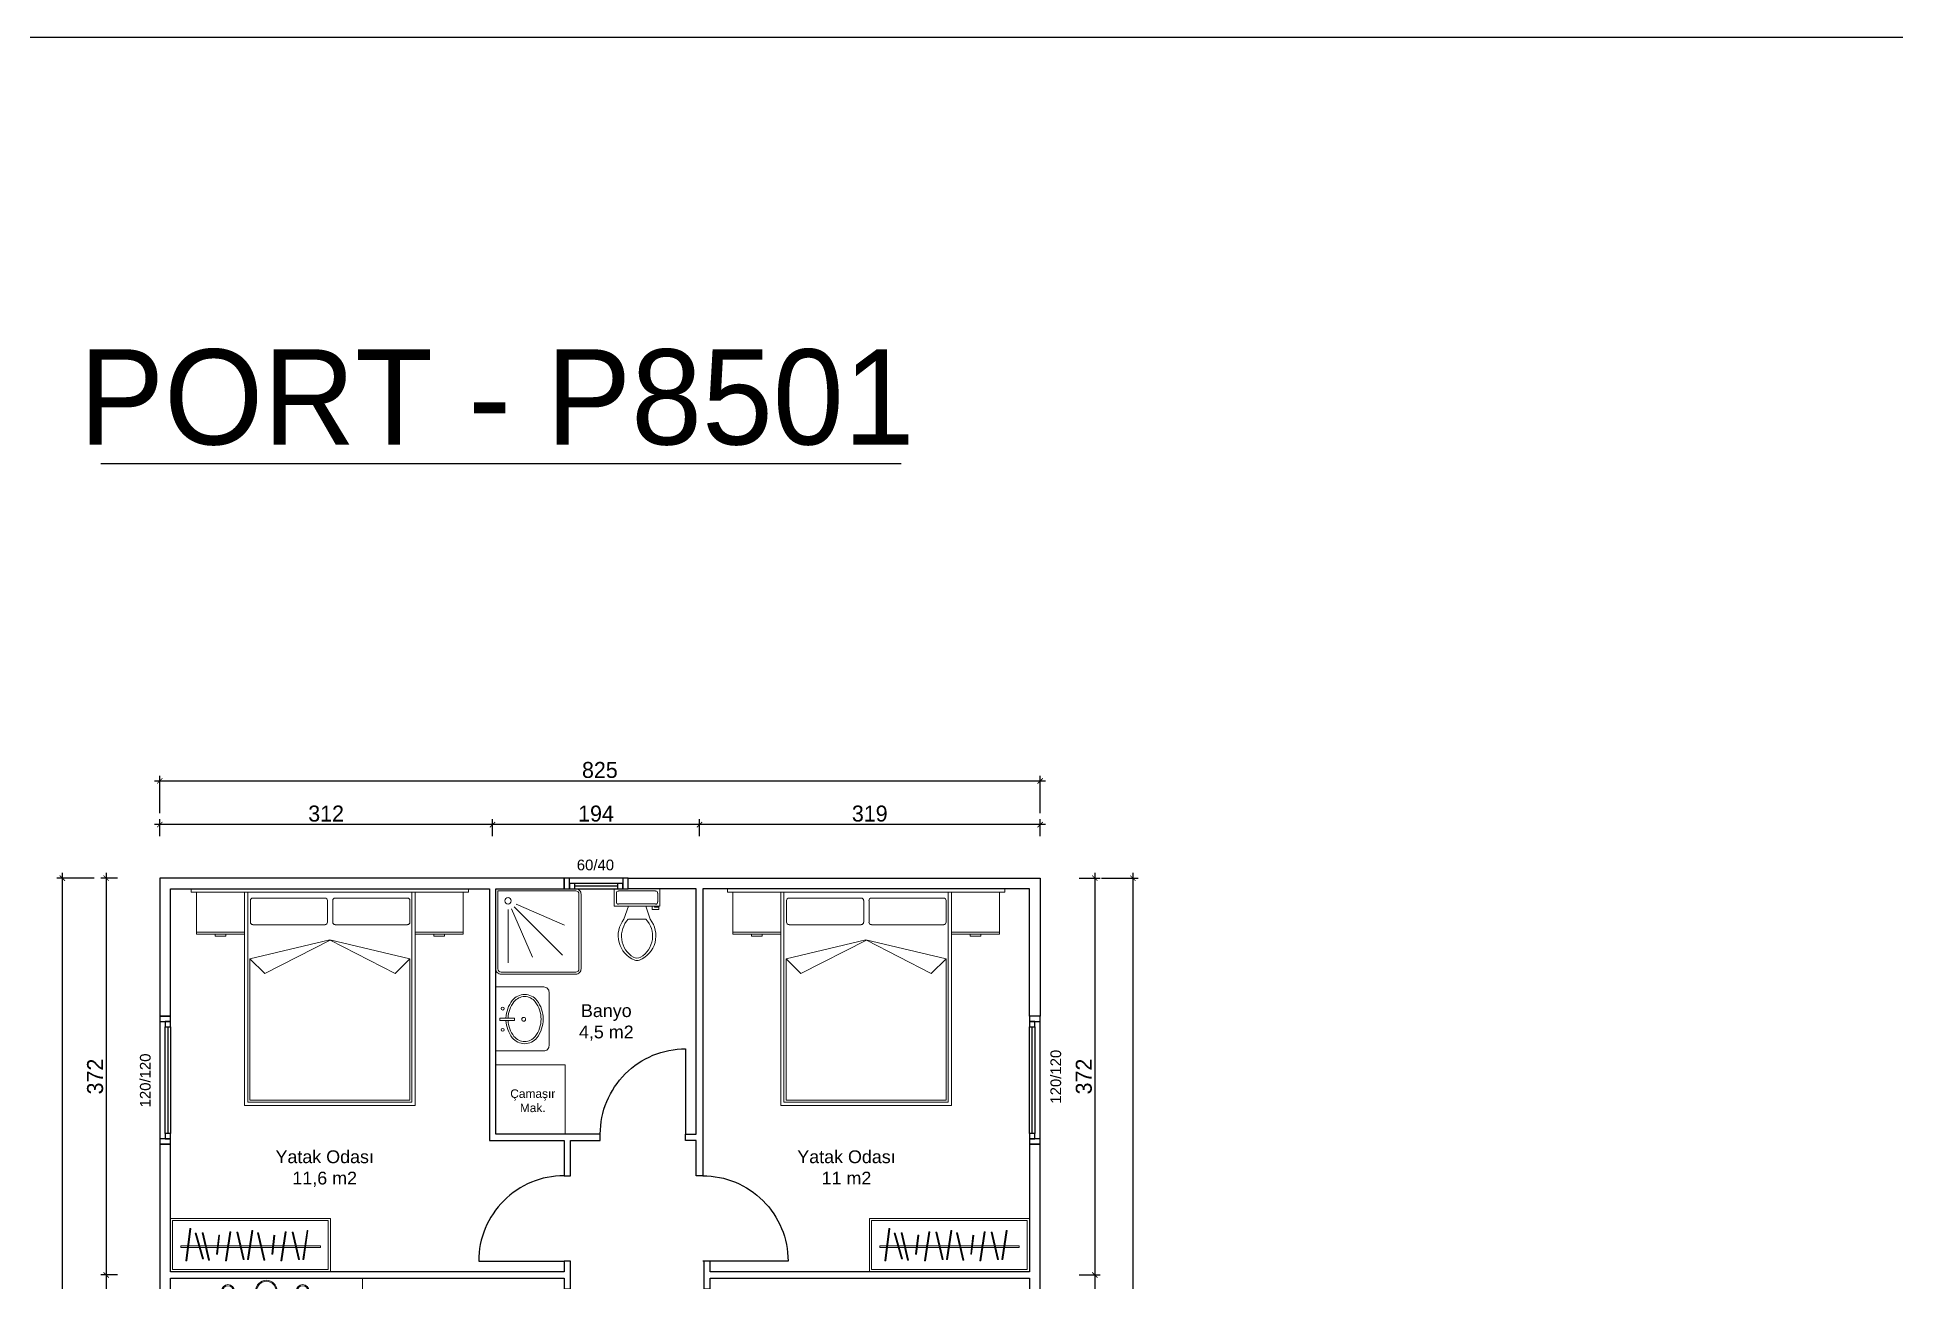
# Model space of a CAD drawing. Header units: inches. Extents: x 321 to 21697, y 7 to 6462.
# Drawn here: x 1197 to 2940, y 1362 to 2529 of the extents above; entities that cross this region are included whole.
import ezdxf

# ---------------------------------------------------------------- set-up
doc = ezdxf.new("R2010")
doc.units = ezdxf.units.IN
doc.header["$MEASUREMENT"] = 0
doc.layers.add('Kapı', color=154, linetype='Continuous', true_color=0x0c4697)
doc.layers.add('Pencere', color=141, linetype='Continuous')
doc.layers.add('tefris', color=8, linetype='Continuous', lineweight=5)
doc.styles.add('DIŞ ÖLÇÜ', font='FRAMDCN.TTF', dxfattribs={"height": 15})
doc.styles.get("Standard").update_dxf_attribs({"font": 'arial.ttf'})
doc.dimstyles.new('YAZI STİLİ', dxfattribs={"dimscale": 0.5, "dimtxt": 15, "dimasz": 10, "dimexe": 10, "dimexo": 10, "dimgap": 5, "dimtad": 1, "dimdec": 0, "dimtxsty": 'DIŞ ÖLÇÜ', "dimblk": 'ARCHTICK', "dimcen": 2.5, "dimdle": 10, "dimadec": 0, "dimazin": 0, "dimtfac": 1, "dimtdec": 0, "dimtix": 1, "dimtmove": 0, "dimatfit": 3, "dimldrblk": 'ARCHTICK', "dimfxl": 60, "dimfxlon": 1, "dimlwd": -1, "dimlwe": -1, "dimarcsym": 0})

# ---------------------------------------------------------------- blocks, each defined once
blk = doc.blocks.new('_ArchTick')
at = {"color": 0, "linetype": 'ByBlock', "const_width": 0.15}
blk.add_lwpolyline([(-0.5, -0.5), (0.5, 0.5)], dxfattribs=at)
blk = doc.blocks.new('*D433')
at = {"color": 0, "transparency": 16777216}
for p, q in [((1818.3, 1780.4), (1818.3, 1796.1)), ((2137.6, 1780.4), (2137.6, 1796.1)), ((2142.6, 1791.1), (1813.3, 1791.1))]:
    blk.add_line(p, q, dxfattribs=at)
at = {"layer": 'Defpoints', "color": 0, "transparency": 16777216}
for p in [(1818.3, 1791.1), (1818.3, 1775.4), (2137.6, 1775.4)]:
    blk.add_point(p, dxfattribs=at)
at = {"color": 0, "transparency": 16777216, "xscale": 5, "yscale": 5, "zscale": 5, "rotation": 180}
blk.add_blockref('_ArchTick', (1818.3, 1791.1), dxfattribs=at)
at = {"color": 0, "transparency": 16777216, "xscale": 5, "yscale": 5, "zscale": 5}
blk.add_blockref('_ArchTick', (2137.6, 1791.1), dxfattribs=at)
at = {"color": 0, "transparency": 16777216, "insert": (1977.9, 1801.4), "char_height": 15, "attachment_point": 5, "style": 'DIŞ ÖLÇÜ'}
blk.add_mtext('319', dxfattribs=at)
blk = doc.blocks.new('*D434')
at = {"color": 0, "transparency": 16777216}
for p, q in [((1624.3, 1780.4), (1624.3, 1796.1)), ((1818.3, 1780.4), (1818.3, 1796.1)), ((1823.3, 1791.1), (1619.3, 1791.1))]:
    blk.add_line(p, q, dxfattribs=at)
at = {"layer": 'Defpoints', "color": 0, "transparency": 16777216}
for p in [(1624.3, 1791.1), (1624.3, 1775.4), (1818.3, 1775.4)]:
    blk.add_point(p, dxfattribs=at)
at = {"color": 0, "transparency": 16777216, "xscale": 5, "yscale": 5, "zscale": 5, "rotation": 180}
blk.add_blockref('_ArchTick', (1624.3, 1791.1), dxfattribs=at)
at = {"color": 0, "transparency": 16777216, "xscale": 5, "yscale": 5, "zscale": 5}
blk.add_blockref('_ArchTick', (1818.3, 1791.1), dxfattribs=at)
at = {"color": 0, "transparency": 16777216, "insert": (1721.3, 1801.4), "char_height": 15, "attachment_point": 5, "style": 'DIŞ ÖLÇÜ'}
blk.add_mtext('194', dxfattribs=at)
blk = doc.blocks.new('*D435')
at = {"color": 0, "transparency": 16777216}
for p, q in [((1312.3, 1780.4), (1312.3, 1796.1)), ((1624.3, 1780.4), (1624.3, 1796.1)), ((1629.3, 1791.1), (1307.3, 1791.1))]:
    blk.add_line(p, q, dxfattribs=at)
at = {"layer": 'Defpoints', "color": 0, "transparency": 16777216}
for p in [(1312.3, 1791.1), (1312.3, 1775.4), (1624.3, 1775.4)]:
    blk.add_point(p, dxfattribs=at)
at = {"color": 0, "transparency": 16777216, "xscale": 5, "yscale": 5, "zscale": 5, "rotation": 180}
blk.add_blockref('_ArchTick', (1312.3, 1791.1), dxfattribs=at)
at = {"color": 0, "transparency": 16777216, "xscale": 5, "yscale": 5, "zscale": 5}
blk.add_blockref('_ArchTick', (1624.3, 1791.1), dxfattribs=at)
at = {"color": 0, "transparency": 16777216, "insert": (1468.3, 1801.4), "char_height": 15, "attachment_point": 5, "style": 'DIŞ ÖLÇÜ'}
blk.add_mtext('312', dxfattribs=at)
blk = doc.blocks.new('*D436')
at = {"color": 0, "transparency": 16777216}
for p, q in [((2142.6, 1832), (1307.3, 1832)), ((1312.3, 1802), (1312.3, 1837)), ((2137.6, 1802), (2137.6, 1837))]:
    blk.add_line(p, q, dxfattribs=at)
at = {"layer": 'Defpoints', "color": 0, "transparency": 16777216}
for p in [(1312.3, 1832), (1312.3, 1785.4), (2137.6, 1785.4)]:
    blk.add_point(p, dxfattribs=at)
at = {"color": 0, "transparency": 16777216, "xscale": 5, "yscale": 5, "zscale": 5, "rotation": 180}
blk.add_blockref('_ArchTick', (1312.3, 1832), dxfattribs=at)
at = {"color": 0, "transparency": 16777216, "xscale": 5, "yscale": 5, "zscale": 5}
blk.add_blockref('_ArchTick', (2137.6, 1832), dxfattribs=at)
at = {"color": 0, "transparency": 16777216, "insert": (1724.9, 1842.3), "char_height": 15, "attachment_point": 5, "style": 'DIŞ ÖLÇÜ'}
blk.add_mtext('825', dxfattribs=at)
blk = doc.blocks.new('*D437')
at = {"color": 0, "transparency": 16777216}
for p, q in [((2188.8, 1745.9), (2188.8, 1363.9)), ((2174.1, 1740.9), (2193.8, 1740.9)), ((2174.1, 1368.9), (2193.8, 1368.9))]:
    blk.add_line(p, q, dxfattribs=at)
at = {"layer": 'Defpoints', "color": 0, "transparency": 16777216}
for p in [(2169.1, 1740.9), (2169.1, 1368.9), (2188.8, 1368.9)]:
    blk.add_point(p, dxfattribs=at)
at = {"color": 0, "transparency": 16777216, "xscale": 5, "yscale": 5, "zscale": 5}
for p, rotation in [((2188.8, 1740.9), 90), ((2188.8, 1368.9), 270)]:
    blk.add_blockref('_ArchTick', p, dxfattribs=dict(at, rotation=rotation))
at = {"color": 0, "transparency": 16777216, "insert": (2178.6, 1554.9), "char_height": 15, "attachment_point": 5, "rotation": 90, "style": 'DIŞ ÖLÇÜ'}
blk.add_mtext('372', dxfattribs=at)
blk = doc.blocks.new('*D438')
at = {"color": 0, "transparency": 16777216}
for p, q in [((2174.1, 1368.9), (2193.8, 1368.9)), ((2188.8, 1373.9), (2188.8, 975.9)), ((2174.1, 980.9), (2193.8, 980.9))]:
    blk.add_line(p, q, dxfattribs=at)
at = {"layer": 'Defpoints', "color": 0, "transparency": 16777216}
for p in [(2169.1, 1368.9), (2169.1, 980.9), (2188.8, 980.9)]:
    blk.add_point(p, dxfattribs=at)
at = {"color": 0, "transparency": 16777216, "xscale": 5, "yscale": 5, "zscale": 5}
for p, rotation in [((2188.8, 1368.9), 90), ((2188.8, 980.9), 270)]:
    blk.add_blockref('_ArchTick', p, dxfattribs=dict(at, rotation=rotation))
at = {"color": 0, "transparency": 16777216, "insert": (2178.6, 1174.9), "char_height": 15, "attachment_point": 5, "rotation": 90, "style": 'DIŞ ÖLÇÜ'}
blk.add_mtext('388', dxfattribs=at)
blk = doc.blocks.new('*D439')
at = {"color": 0, "transparency": 16777216}
for p, q in [((2224.5, 1745.9), (2224.5, 725.9)), ((2195.1, 1740.9), (2229.5, 1740.9)), ((2194.5, 730.9), (2229.5, 730.9))]:
    blk.add_line(p, q, dxfattribs=at)
at = {"layer": 'Defpoints', "color": 0, "transparency": 16777216}
for p in [(2190.1, 1740.9), (2188.8, 730.9), (2224.5, 730.9)]:
    blk.add_point(p, dxfattribs=at)
at = {"color": 0, "transparency": 16777216, "xscale": 5, "yscale": 5, "zscale": 5}
for p, rotation in [((2224.5, 1740.9), 90), ((2224.5, 730.9), 270)]:
    blk.add_blockref('_ArchTick', p, dxfattribs=dict(at, rotation=rotation))
at = {"color": 0, "transparency": 16777216, "insert": (2214.2, 1235.9), "char_height": 15, "attachment_point": 5, "rotation": 90, "style": 'DIŞ ÖLÇÜ'}
blk.add_mtext('1010', dxfattribs=at)
blk = doc.blocks.new('*D440')
at = {"color": 0, "transparency": 16777216}
for p, q in [((1262.1, 1745.9), (1262.1, 1363.9)), ((1272.8, 1740.9), (1257.1, 1740.9)), ((1272.8, 1368.9), (1257.1, 1368.9))]:
    blk.add_line(p, q, dxfattribs=at)
at = {"layer": 'Defpoints', "color": 0, "transparency": 16777216}
for p in [(1277.8, 1740.9), (1262.1, 1368.9), (1277.8, 1368.9)]:
    blk.add_point(p, dxfattribs=at)
at = {"color": 0, "transparency": 16777216, "xscale": 5, "yscale": 5, "zscale": 5}
for p, rotation in [((1262.1, 1740.9), 90), ((1262.1, 1368.9), 270)]:
    blk.add_blockref('_ArchTick', p, dxfattribs=dict(at, rotation=rotation))
at = {"color": 0, "transparency": 16777216, "insert": (1251.8, 1554.9), "char_height": 15, "attachment_point": 5, "rotation": 90, "style": 'DIŞ ÖLÇÜ'}
blk.add_mtext('372', dxfattribs=at)
blk = doc.blocks.new('*D441')
at = {"color": 0, "transparency": 16777216}
for p, q in [((1272.8, 1368.9), (1257.1, 1368.9)), ((1262.1, 1373.9), (1262.1, 725.9)), ((1272.8, 730.9), (1257.1, 730.9))]:
    blk.add_line(p, q, dxfattribs=at)
at = {"layer": 'Defpoints', "color": 0, "transparency": 16777216}
for p in [(1277.8, 1368.9), (1262.1, 730.9), (1277.8, 730.9)]:
    blk.add_point(p, dxfattribs=at)
at = {"color": 0, "transparency": 16777216, "xscale": 5, "yscale": 5, "zscale": 5}
for p, rotation in [((1262.1, 1368.9), 90), ((1262.1, 730.9), 270)]:
    blk.add_blockref('_ArchTick', p, dxfattribs=dict(at, rotation=rotation))
at = {"color": 0, "transparency": 16777216, "insert": (1251.8, 1049.9), "char_height": 15, "attachment_point": 5, "rotation": 90, "style": 'DIŞ ÖLÇÜ'}
blk.add_mtext('638', dxfattribs=at)
blk = doc.blocks.new('*D442')
at = {"color": 0, "transparency": 16777216}
for p, q in [((1221, 1745.9), (1221, 725.9)), ((1251, 1740.9), (1216, 1740.9)), ((1251, 730.9), (1216, 730.9))]:
    blk.add_line(p, q, dxfattribs=at)
at = {"layer": 'Defpoints', "color": 0, "transparency": 16777216}
for p in [(1260.8, 1740.9), (1221, 730.9), (1262.1, 730.9)]:
    blk.add_point(p, dxfattribs=at)
at = {"color": 0, "transparency": 16777216, "xscale": 5, "yscale": 5, "zscale": 5}
for p, rotation in [((1221, 1740.9), 90), ((1221, 730.9), 270)]:
    blk.add_blockref('_ArchTick', p, dxfattribs=dict(at, rotation=rotation))
at = {"color": 0, "transparency": 16777216, "insert": (1210.7, 1235.9), "char_height": 15, "attachment_point": 5, "rotation": 90, "style": 'DIŞ ÖLÇÜ'}
blk.add_mtext('1010', dxfattribs=at)
blk = doc.blocks.new('YJJ')
at = {"layer": 'tefris'}
blk.add_lwpolyline([(47514.5, 12709), (47539.5, 12709), (47539.5, 12889), (47514.5, 12889)], close=True, dxfattribs=at)
for centre, radius in [((47526.6, 12833), 6), ((47526.6, 12833), 5), ((47526.5, 12799), 10), ((47526.5, 12799), 9), ((47526.6, 12763), 6), ((47526.6, 12763), 5)]:
    blk.add_circle(centre, radius, dxfattribs=at)
blk = doc.blocks.new('YJUJ')
at = {"layer": 'tefris'}
for points in [[(47631.5, 13187.6), (47631.5, 13257.6, 0.414214), (47626.5, 13262.6), (47551.5, 13262.6), (47551.5, 13187.6, 0.414214), (47556.5, 13182.6), (47626.5, 13182.6, 0.414214)], [(47629.5, 13187.6), (47629.5, 13257.6, 0.414214), (47626.5, 13260.6), (47553.5, 13260.6), (47553.5, 13187.6, 0.414214), (47556.5, 13184.6), (47626.5, 13184.6, 0.414214)]]:
    blk.add_lwpolyline(points, format="xyb", close=True, dxfattribs=at)
for points in [[(47563, 13243.1), (47563, 13193.3)], [(47566.4, 13243.8), (47586, 13198.6)], [(47568.9, 13245.6), (47614.2, 13200.3)], [(47570.7, 13248.1), (47615.9, 13228.5)]]:
    blk.add_lwpolyline(points, dxfattribs=at)
blk.add_circle((47563, 13251.4), 3.03, dxfattribs=at)

msp = doc.modelspace()

# ---------------------------------------------------------------- linework, layer by layer
msp.add_line((2007.4, 2129.5), (1257.2, 2129.5))
for points in [[(321.2, 2529.5), (2993.1, 2529.5), (2993.1, 7), (321.2, 7)], [(1621.3, 1494.9), (1691.3, 1494.9), (1691.3, 1461.9), (1697.3, 1461.9), (1697.3, 1494.9), (1725.3, 1494.9), (1725.3, 1500.9), (1627.3, 1500.9), (1627.3, 1730.9), (1691.3, 1730.9), (1691.3, 1740.9), (1312.3, 1740.9), (1312.3, 1611.4), (1322.3, 1611.4), (1322.3, 1730.9), (1621.3, 1730.9)], [(1751.3, 1740.9), (2137.6, 1740.9), (2137.6, 1611.4), (2127.6, 1611.4), (2127.6, 1730.9), (1821.3, 1730.9), (1821.3, 1461.9), (1815.3, 1461.9), (1815.3, 1494.9), (1805.3, 1494.9), (1805.3, 1500.9), (1815.3, 1500.9), (1815.3, 1730.9), (1751.3, 1730.9)], [(1322.3, 1365.9), (1691.3, 1365.9), (1691.3, 1355.9), (1697.3, 1355.9), (1697.3, 1381.9), (1691.3, 1381.9), (1691.3, 1371.9), (1322.3, 1371.9), (1322.3, 1491.4), (1312.3, 1491.4), (1312.3, 1210.9), (1322.3, 1210.9)], [(1822.3, 1381.9), (1822.3, 1355.9), (1828.3, 1355.9), (1828.3, 1365.9), (2127.6, 1365.9), (2127.6, 990.9), (2063.7, 990.9), (2063.7, 980.9), (2137.6, 980.9), (2137.6, 1491.4), (2127.6, 1491.4), (2127.6, 1371.9), (1828.3, 1371.9), (1828.3, 1381.9)]]:
    msp.add_lwpolyline(points, close=True)
at = {"layer": 'Kapı'}
for points in [[(1725.3, 1500.9, -0.414214), (1805.3, 1580.9), (1805.3, 1500.9)], [(1691.3, 1461.9, 0.414214), (1611.3, 1381.9), (1691.3, 1381.9)], [(1821.3, 1461.9, -0.414214), (1901.3, 1381.9), (1821.3, 1381.9)]]:
    msp.add_lwpolyline(points, format="xyb", dxfattribs=at)
at = {"layer": 'Pencere'}
for p, q in [((1746.3, 1740.9), (1696.3, 1740.9)), ((1741.3, 1735.9), (1701.3, 1735.9)), ((1741.3, 1733.4), (1701.3, 1733.4)), ((1701.3, 1730.9), (1741.3, 1730.9)), ((1312.3, 1606.4), (1312.3, 1496.4)), ((2137.6, 1496.4), (2137.6, 1606.4)), ((1317.3, 1501.4), (1317.3, 1601.4)), ((1319.8, 1601.4), (1319.8, 1501.4)), ((1322.3, 1601.4), (1322.3, 1501.4)), ((2127.6, 1501.4), (2127.6, 1601.4)), ((2130.1, 1501.4), (2130.1, 1601.4)), ((2132.6, 1601.4), (2132.6, 1501.4))]:
    msp.add_line(p, q, dxfattribs=at)
for points in [[(1696.3, 1740.9), (1691.3, 1740.9), (1691.3, 1730.9), (1696.3, 1730.9), (1696.3, 1740.9)], [(1701.3, 1730.9), (1701.3, 1735.9), (1696.3, 1735.9), (1696.3, 1730.9), (1701.3, 1730.9)], [(1746.3, 1730.9), (1746.3, 1735.9), (1741.3, 1735.9), (1741.3, 1730.9), (1746.3, 1730.9)], [(1751.3, 1740.9), (1746.3, 1740.9), (1746.3, 1730.9), (1751.3, 1730.9), (1751.3, 1740.9)], [(1312.3, 1611.4), (1312.3, 1606.4), (1322.3, 1606.4), (1322.3, 1611.4), (1312.3, 1611.4)], [(1322.3, 1606.4), (1317.3, 1606.4), (1317.3, 1601.4), (1322.3, 1601.4), (1322.3, 1606.4)], [(2137.6, 1606.4), (2137.6, 1611.4), (2127.6, 1611.4), (2127.6, 1606.4), (2137.6, 1606.4)], [(2127.6, 1601.4), (2132.6, 1601.4), (2132.6, 1606.4), (2127.6, 1606.4), (2127.6, 1601.4)], [(1322.3, 1501.4), (1317.3, 1501.4), (1317.3, 1496.4), (1322.3, 1496.4), (1322.3, 1501.4)], [(2127.6, 1496.4), (2132.6, 1496.4), (2132.6, 1501.4), (2127.6, 1501.4), (2127.6, 1496.4)], [(1312.3, 1496.4), (1312.3, 1491.4), (1322.3, 1491.4), (1322.3, 1496.4), (1312.3, 1496.4)], [(2137.6, 1491.4), (2137.6, 1496.4), (2127.6, 1496.4), (2127.6, 1491.4), (2137.6, 1491.4)]]:
    msp.add_lwpolyline(points, dxfattribs=at)
at = {"layer": 'tefris'}
for p, q in [((1740.4, 1718.7), (1740.4, 1726.8)), ((1397.3, 1699.6), (1397.3, 1720)), ((1399.6, 1722.3), (1467.3, 1722.3)), ((1469.6, 1720), (1469.6, 1699.6)), ((1474.6, 1699.6), (1474.6, 1720)), ((1476.8, 1722.3), (1544.6, 1722.3)), ((1546.8, 1720), (1546.8, 1699.6)), ((1751.6, 1714.6), (1747.5, 1702.4)), ((1767.9, 1714.6), (1771.9, 1702.4)), ((1774, 1714.6), (1774, 1711.6)), ((1774, 1711.6), (1780.1, 1711.6)), ((1776, 1713.6), (1776, 1714.6)), ((1780.1, 1713.6), (1776, 1713.6)), ((1780.1, 1711.6), (1780.1, 1713.6)), ((1899.9, 1699.6), (1899.9, 1720)), ((1902.2, 1722.3), (1969.9, 1722.3)), ((1972.2, 1720), (1972.2, 1699.6)), ((1977.2, 1699.6), (1977.2, 1720)), ((1979.4, 1722.3), (2047.2, 1722.3)), ((2049.4, 1720), (2049.4, 1699.6)), ((1467.3, 1697.3), (1399.6, 1697.3)), ((1544.6, 1697.3), (1476.8, 1697.3)), ((1751.6, 1702.4), (1767.9, 1702.4)), ((1969.9, 1697.3), (1902.2, 1697.3)), ((2047.2, 1697.3), (1979.4, 1697.3)), ((1369.3, 1686.4), (1364.3, 1686.4)), ((1396.8, 1665.4), (1471.7, 1683)), ((1410.7, 1651.5), (1472.1, 1682.9)), ((1471.7, 1683), (1546.8, 1665.4)), ((1472.1, 1682.9), (1532.9, 1651.5)), ((1574.3, 1686.4), (1569.3, 1686.4)), ((1871.9, 1686.4), (1866.9, 1686.4)), ((1899.4, 1665.4), (1974.3, 1683)), ((1913.4, 1651.5), (1974.8, 1682.9)), ((1974.3, 1683), (2049.5, 1665.4)), ((1974.8, 1682.9), (2035.6, 1651.5)), ((2076.9, 1686.4), (2071.9, 1686.4)), ((1396.8, 1665.4), (1410.7, 1651.5)), ((1396.8, 1532.9), (1396.8, 1665.4)), ((1532.9, 1651.5), (1546.8, 1665.4)), ((1546.8, 1665.4), (1546.8, 1532.9)), ((1899.4, 1665.4), (1913.4, 1651.5)), ((1899.4, 1532.9), (1899.4, 1665.4)), ((2035.6, 1651.5), (2049.4, 1665.4)), ((2049.4, 1665.4), (2049.4, 1532.9)), ((1546.8, 1532.9), (1396.8, 1532.9)), ((2049.4, 1532.9), (1899.4, 1532.9))]:
    msp.add_line(p, q, dxfattribs=at)
at = {"layer": 'tefris', "lineweight": 0}
for p, q in [((1336.8, 1382.2), (1340.5, 1412.4)), ((1337.7, 1382.2), (1341.4, 1412.4)), ((1992, 1382.2), (1995.7, 1412.4)), ((1992.9, 1382.2), (1996.6, 1412.4)), ((1352.4, 1384.1), (1345.5, 1408.1)), ((1353.3, 1384.1), (1346.4, 1408.1)), ((1358.1, 1382.7), (1352.1, 1408.3)), ((1359, 1382.7), (1353, 1408.3)), ((1365.5, 1388.3), (1367.6, 1406.1)), ((1366.4, 1388.3), (1368.5, 1406.1)), ((1374.1, 1382.1), (1378.1, 1409.4)), ((1375, 1382.1), (1379, 1409.4)), ((1390.6, 1383.4), (1384.7, 1409.1)), ((1391.6, 1383.4), (1385.6, 1409.1)), ((1394.6, 1383.4), (1398.6, 1410.7)), ((1395.6, 1383.4), (1399.5, 1410.7)), ((1409.9, 1382.7), (1403.9, 1408.3)), ((1410.8, 1382.7), (1404.8, 1408.3)), ((1417.3, 1388.3), (1419.4, 1406.1)), ((1418.2, 1388.3), (1420.3, 1406.1)), ((1425.8, 1382.1), (1429.8, 1409.4)), ((1426.8, 1382.1), (1430.8, 1409.4)), ((1442.4, 1383.4), (1436.4, 1409.1)), ((1443.3, 1383.4), (1437.4, 1409.1)), ((1446.4, 1383.4), (1450.4, 1410.7)), ((1447.3, 1383.4), (1451.3, 1410.6)), ((2007.7, 1384.1), (2000.8, 1408.1)), ((2008.6, 1384.1), (2001.7, 1408.1)), ((2013.4, 1382.7), (2007.4, 1408.3)), ((2014.3, 1382.7), (2008.3, 1408.3)), ((2020.7, 1388.3), (2022.9, 1406.1)), ((2021.6, 1388.3), (2023.8, 1406.1)), ((2029.3, 1382.1), (2033.3, 1409.4)), ((2030.2, 1382.1), (2034.2, 1409.4)), ((2045.9, 1383.4), (2039.9, 1409.1)), ((2046.8, 1383.4), (2040.8, 1409.1)), ((2049.9, 1383.4), (2053.9, 1410.7)), ((2050.8, 1383.4), (2054.8, 1410.7)), ((2065.1, 1382.7), (2059.1, 1408.3)), ((2066.1, 1382.7), (2060.1, 1408.3)), ((2072.5, 1388.3), (2074.6, 1406.1)), ((2073.4, 1388.3), (2075.6, 1406.1)), ((2081.1, 1382.1), (2085.1, 1409.4)), ((2082, 1382.1), (2086, 1409.4)), ((2097.7, 1383.4), (2091.7, 1409.1)), ((2098.6, 1383.4), (2092.6, 1409.1)), ((2101.7, 1383.4), (2105.7, 1410.7)), ((2102.6, 1383.4), (2106.6, 1410.6))]:
    msp.add_line(p, q, dxfattribs=at)
at = {"layer": 'tefris', "lineweight": 0, "ltscale": 50}
for p, q in [((1340.5, 1412.4), (1341.4, 1412.3)), ((1995.7, 1412.4), (1996.6, 1412.3)), ((1345.5, 1408.1), (1346.4, 1408.1)), ((1352.1, 1408.3), (1353, 1408.3)), ((1367.6, 1406.1), (1368.5, 1406.1)), ((1378.1, 1409.4), (1379, 1409.4)), ((1384.7, 1409.1), (1385.6, 1409.1)), ((1398.6, 1410.7), (1399.5, 1410.7)), ((1403.9, 1408.3), (1404.8, 1408.3)), ((1419.4, 1406.1), (1420.3, 1406)), ((1429.8, 1409.4), (1430.7, 1409.2)), ((1436.4, 1409.1), (1437.4, 1409.1)), ((1450.4, 1410.7), (1451.3, 1410.6)), ((2000.8, 1408.1), (2001.7, 1408.1)), ((2007.4, 1408.3), (2008.3, 1408.3)), ((2022.9, 1406.1), (2023.8, 1406.1)), ((2033.3, 1409.4), (2034.2, 1409.4)), ((2039.9, 1409.1), (2040.8, 1409.1)), ((2053.9, 1410.7), (2054.8, 1410.7)), ((2059.1, 1408.3), (2060.1, 1408.3)), ((2074.6, 1406.1), (2075.6, 1406)), ((2085.1, 1409.4), (2086, 1409.2)), ((2091.7, 1409.1), (2092.6, 1409.1)), ((2105.7, 1410.7), (2106.6, 1410.6)), ((1336.8, 1382.2), (1337.7, 1382.2)), ((1352.4, 1384.1), (1353.3, 1384.1)), ((1358.1, 1382.7), (1359, 1382.7)), ((1365.5, 1388.3), (1366.4, 1388.2)), ((1374.1, 1382.1), (1375, 1382.1)), ((1390.6, 1383.4), (1391.6, 1383.4)), ((1394.6, 1383.4), (1395.6, 1383.4)), ((1409.9, 1382.7), (1410.8, 1382.7)), ((1417.3, 1388.3), (1418.2, 1388.3)), ((1425.8, 1382.1), (1426.8, 1382.1)), ((1442.4, 1383.4), (1443.3, 1383.4)), ((1446.4, 1383.4), (1447.3, 1383.4)), ((1992, 1382.2), (1992.9, 1382.2)), ((2007.7, 1384.1), (2008.6, 1384.1)), ((2013.4, 1382.7), (2014.3, 1382.7)), ((2020.7, 1388.3), (2021.6, 1388.2)), ((2029.3, 1382.1), (2030.2, 1382.1)), ((2045.9, 1383.4), (2046.8, 1383.4)), ((2049.9, 1383.4), (2050.8, 1383.4)), ((2065.1, 1382.7), (2066.1, 1382.7)), ((2072.5, 1388.3), (2073.4, 1388.3)), ((2081.1, 1382.1), (2082, 1382.1)), ((2097.7, 1383.4), (2098.6, 1383.4)), ((2101.7, 1383.4), (2102.6, 1383.4))]:
    msp.add_line(p, q, dxfattribs=at)
at = {"layer": 'tefris'}
for points in [[(1601.8, 1727.9), (1341.8, 1727.9), (1341.8, 1730.9), (1601.8, 1730.9)], [(1551.8, 1527.9), (1391.8, 1527.9), (1391.8, 1727.9), (1551.8, 1727.9)], [(1738.3, 1714.6), (1738.3, 1730.9), (1781.1, 1730.9), (1781.1, 1714.6)], [(2104.4, 1727.9), (1844.4, 1727.9), (1844.4, 1730.9), (2104.4, 1730.9)], [(2054.4, 1527.9), (1894.4, 1527.9), (1894.4, 1727.9), (2054.4, 1727.9)], [(1631.2, 1609.8), (1645, 1609.8), (1645, 1607.6), (1631.2, 1607.6)], [(1692.3, 1500.9), (1627.3, 1500.9), (1627.3, 1565.9), (1692.3, 1565.9)], [(1472.3, 1371.9), (1322.3, 1371.9), (1322.3, 1421.9), (1472.3, 1421.9)], [(1470.3, 1373.9), (1324.3, 1373.9), (1324.3, 1419.9), (1470.3, 1419.9)], [(2127.6, 1371.9), (1977.6, 1371.9), (1977.6, 1421.9), (2127.6, 1421.9)], [(2125.6, 1373.9), (1979.6, 1373.9), (1979.6, 1419.9), (2125.6, 1419.9)]]:
    msp.add_lwpolyline(points, close=True, dxfattribs=at)
for points in [[(1391.8, 1727.9), (1346.8, 1727.9), (1346.8, 1690.4), (1391.8, 1690.4), (1391.8, 1727.9)], [(1551.8, 1727.9), (1551.8, 1527.9), (1391.8, 1527.9), (1391.8, 1727.9)], [(1548.8, 1727.9), (1548.8, 1530.9), (1394.8, 1530.9), (1394.8, 1727.9)], [(1596.8, 1727.9), (1551.8, 1727.9), (1551.8, 1690.4), (1596.8, 1690.4), (1596.8, 1727.9)], [(1742.4, 1728.9), (1777, 1728.9)], [(1779.1, 1726.8), (1779.1, 1718.7)], [(1894.4, 1727.9), (1849.4, 1727.9), (1849.4, 1690.4), (1894.4, 1690.4), (1894.4, 1727.9)], [(2054.4, 1727.9), (2054.4, 1527.9), (1894.4, 1527.9), (1894.4, 1727.9)], [(2051.4, 1727.9), (2051.4, 1530.9), (1897.4, 1530.9), (1897.4, 1727.9)], [(2099.4, 1727.9), (2054.4, 1727.9), (2054.4, 1690.4), (2099.4, 1690.4), (2099.4, 1727.9)], [(1777, 1716.7), (1742.4, 1716.7)], [(1346.8, 1690.4), (1346.8, 1688.4), (1391.8, 1688.4), (1391.8, 1690.4)], [(1551.8, 1690.4), (1551.8, 1688.4), (1596.8, 1688.4), (1596.8, 1690.4)], [(1849.4, 1690.4), (1849.4, 1688.4), (1894.4, 1688.4), (1894.4, 1690.4)], [(2054.4, 1690.4), (2054.4, 1688.4), (2099.4, 1688.4), (2099.4, 1690.4)], [(1364.3, 1686.4), (1364.3, 1688.4)], [(1369.3, 1686.4), (1374.3, 1686.4), (1374.3, 1688.4)], [(1569.3, 1686.4), (1569.3, 1688.4)], [(1574.3, 1686.4), (1579.3, 1686.4), (1579.3, 1688.4)], [(1866.9, 1686.4), (1866.9, 1688.4)], [(1871.9, 1686.4), (1876.9, 1686.4), (1876.9, 1688.4)], [(2071.9, 1686.4), (2071.9, 1688.4)], [(2076.9, 1686.4), (2081.9, 1686.4), (2081.9, 1688.4)]]:
    msp.add_lwpolyline(points, dxfattribs=at)
msp.add_lwpolyline([(1677.3, 1583.9), (1677.3, 1633.9, 0.414214), (1672.3, 1638.9), (1627.3, 1638.9), (1627.3, 1578.9), (1672.3, 1578.9, 0.414214)], format="xyb", close=True, dxfattribs=at)
for points in [[(1636.9, 1607.6, 0.154394), (1642.8, 1591.3, 0.232963), (1654.4, 1585.7, 0.232963), (1665.9, 1591.3, 0.165299), (1671.8, 1608.8, 0.165299), (1665.9, 1626.2, 0.232963), (1654.4, 1631.9, 0.232963), (1642.8, 1626.2, 0.155826), (1636.9, 1609.8)], [(1638.9, 1607.6, 0.154394), (1644.4, 1592.6, 0.232963), (1654.4, 1587.7, 0.232963), (1664.3, 1592.6, 0.165299), (1669.8, 1608.8, 0.165299), (1664.3, 1625, 0.232963), (1654.4, 1629.9, 0.232963), (1644.4, 1625, 0.155826), (1638.9, 1609.8, 0.155826)]]:
    msp.add_lwpolyline(points, format="xyb", dxfattribs=at)
at = {"layer": 'tefris', "lineweight": 0}
for points in [[(1338.3, 1394.6), (1332, 1394.6), (1332, 1396.1), (1338.5, 1396.1)], [(1349.4, 1394.6), (1339.2, 1394.6)], [(1339.4, 1396.1), (1349, 1396.1)], [(1349.9, 1396.1), (1355, 1396.1)], [(1355.3, 1394.6), (1350.3, 1394.6)], [(1355.9, 1396.1), (1366.4, 1396.1)], [(1366.2, 1394.6), (1356.2, 1394.6)], [(1375.9, 1394.6), (1367.1, 1394.6)], [(1367.3, 1396.1), (1376.1, 1396.1)], [(1388, 1394.6), (1376.8, 1394.6)], [(1377, 1396.1), (1387.7, 1396.1)], [(1388.6, 1396.1), (1396.5, 1396.1)], [(1396.3, 1394.6), (1389, 1394.6)], [(1407.1, 1394.6), (1397.2, 1394.6)], [(1397.4, 1396.1), (1406.7, 1396.1)], [(1407.7, 1396.1), (1418.2, 1396.1)], [(1418, 1394.6), (1408, 1394.6)], [(1427.7, 1394.6), (1418.9, 1394.6)], [(1419.1, 1396.1), (1427.9, 1396.1)], [(1439.8, 1394.6), (1428.6, 1394.6)], [(1428.8, 1396.1), (1439.5, 1396.1)], [(1440.4, 1396.1), (1448.3, 1396.1)], [(1448, 1394.6), (1440.7, 1394.6)], [(1449.2, 1396.1), (1462.9, 1396.1), (1462.9, 1394.6), (1449, 1394.6)], [(1993.5, 1394.6), (1987.3, 1394.6), (1987.3, 1396.1), (1993.7, 1396.1)], [(2004.7, 1394.6), (1994.5, 1394.6)], [(1994.6, 1396.1), (2004.2, 1396.1)], [(2005.1, 1396.1), (2010.2, 1396.1)], [(2010.6, 1394.6), (2005.6, 1394.6)], [(2011.1, 1396.1), (2021.7, 1396.1)], [(2021.5, 1394.6), (2011.5, 1394.6)], [(2031.1, 1394.6), (2022.4, 1394.6)], [(2022.6, 1396.1), (2031.4, 1396.1)], [(2043.3, 1394.6), (2032.1, 1394.6)], [(2032.3, 1396.1), (2042.9, 1396.1)], [(2043.9, 1396.1), (2051.7, 1396.1)], [(2051.5, 1394.6), (2044.2, 1394.6)], [(2062.4, 1394.6), (2052.4, 1394.6)], [(2052.7, 1396.1), (2062, 1396.1)], [(2062.9, 1396.1), (2073.4, 1396.1)], [(2073.3, 1394.6), (2063.3, 1394.6)], [(2082.9, 1394.6), (2074.2, 1394.6)], [(2074.4, 1396.1), (2083.1, 1396.1)], [(2095.1, 1394.6), (2083.8, 1394.6)], [(2084.1, 1396.1), (2094.7, 1396.1)], [(2095.6, 1396.1), (2103.5, 1396.1)], [(2103.3, 1394.6), (2096, 1394.6)], [(2104.4, 1396.1), (2118.1, 1396.1), (2118.1, 1394.6), (2104.2, 1394.6)]]:
    msp.add_lwpolyline(points, dxfattribs=at)
at = {"layer": 'tefris'}
for centre, radius in [((1633.8, 1618.6), 1.35), ((1653.5, 1608.6), 1.77), ((1633.8, 1598.7), 1.35)]:
    msp.add_circle(centre, radius, dxfattribs=at)
for centre, radius, start, end in [((1742.2, 1727.1), 1.8, 81.8698, 188.13), ((1777.3, 1727.1), 1.8, 351.8698, 98.13), ((1399.6, 1720), 2.27, 90, 180), ((1467.3, 1720), 2.27, 0, 90), ((1476.8, 1720), 2.27, 90, 180), ((1544.6, 1720), 2.27, 0, 90), ((1742.2, 1718.4), 1.8, 171.8698, 278.13), ((1777.3, 1718.4), 1.8, 261.8698, 8.13), ((1902.2, 1720), 2.27, 90, 180), ((1969.9, 1720), 2.27, 0, 90), ((1979.4, 1720), 2.27, 90, 180), ((2047.2, 1720), 2.27, 0, 90), ((1399.6, 1699.6), 2.27, 180, 270), ((1467.3, 1699.6), 2.27, 270, 0), ((1476.8, 1699.6), 2.27, 180, 270), ((1544.6, 1699.6), 2.27, 270, 0), ((1766.9, 1687), 24.8, 141.4692, 247.9715), ((1768.3, 1686.5), 23.1, 136.3678, 238.9469), ((1752.6, 1687), 24.8, 292.0285, 38.5308), ((1751.2, 1686.5), 23.1, 301.0531, 43.6322), ((1902.2, 1699.6), 2.27, 180, 270), ((1969.9, 1699.6), 2.27, 270, 0), ((1979.4, 1699.6), 2.27, 180, 270), ((2047.2, 1699.6), 2.27, 270, 0), ((1759.7, 1674.1), 8.15, 245.7317, 294.2681), ((1759.7, 1671.8), 8.15, 254.8604, 285.1394)]:
    msp.add_arc(centre, radius, start, end, dxfattribs=at)

# ---------------------------------------------------------------- block references
msp.add_blockref('YJUJ', (-45924.2, -11531.7))
at = {"rotation": 270}
msp.add_blockref('YJJ', (-11386.7, 48880.4), dxfattribs=at)

# ---------------------------------------------------------------- texts
at = {"color": 1, "insert": (22.6, 2236.8), "char_height": 89.289, "attachment_point": 1}
msp.add_mtext_dynamic_manual_height_columns('\\pxqc;{\\fFranklin Gothic Medium Cond|b0|i0|c162|p34;PORT - P8501}', width=3211.538, gutter_width=18.6, heights=[687.6], dxfattribs=at)
for s, width, insert, char_height, attachment_point in [('\\pxqc;60/40', 54.288, (1747.9, 1758.3), 10, 3), ('\\pxqc;Banyo\\P4,5 m2', 122.538, (1792.2, 1622.7), 12, 3), ('\\pxqc;Çamaşır\\PMak.', 46.828, (1638.6, 1542.9), 8, 1), ('\\pxqc;Yatak Odası\\P11,6 m2', 158.844, (1546.4, 1485.7), 12, 3), ('\\pxqc;Yatak Odası\\P11 m2', 158.844, (2035.5, 1485.7), 12, 3)]:
    msp.add_mtext_dynamic_manual_height_columns(s, width=width, gutter_width=12.5, heights=[0], dxfattribs=dict(insert=insert, char_height=char_height, attachment_point=attachment_point))
at = {"char_height": 10, "attachment_point": 7, "rotation": 90}
for insert in [(1303.9, 1524.1), (2157.4, 1527.6)]:
    msp.add_mtext_dynamic_manual_height_columns('\\pxqc;120/120', width=54.288, gutter_width=12.5, heights=[0], dxfattribs=dict(at, insert=insert))

# ---------------------------------------------------------------- dimensions: what is measured, and where the dimension line sits
for base, p1, p2, angle, picture, middle in [((1312.3, 1832), (2137.6, 1785.4), (1312.3, 1785.4), 180, '*D436', (1724.9, 1842.3)), ((1312.3, 1791.1), (1624.3, 1775.4), (1312.3, 1775.4), 180, '*D435', (1468.3, 1801.4)), ((1624.3, 1791.1), (1818.3, 1775.4), (1624.3, 1775.4), 180, '*D434', (1721.3, 1801.4)), ((1818.3, 1791.1), (2137.6, 1775.4), (1818.3, 1775.4), 180, '*D433', (1977.9, 1801.4)), ((1221, 730.9), (1260.8, 1740.9), (1262.1, 730.9), 90, '*D442', (1210.7, 1235.9)), ((1262.1, 1368.9), (1277.8, 1740.9), (1277.8, 1368.9), 90, '*D440', (1251.8, 1554.9)), ((2188.8, 1368.9), (2169.1, 1740.9), (2169.1, 1368.9), 90, '*D437', (2178.6, 1554.9)), ((2224.5, 730.9), (2190.1, 1740.9), (2188.8, 730.9), 90, '*D439', (2214.2, 1235.9)), ((1262.1, 730.9), (1277.8, 1368.9), (1277.8, 730.9), 90, '*D441', (1251.8, 1049.9)), ((2188.8, 980.9), (2169.1, 1368.9), (2169.1, 980.9), 90, '*D438', (2178.6, 1174.9))]:
    dim = msp.add_linear_dim(base=base, p1=p1, p2=p2, angle=angle, dimstyle='YAZI STİLİ')
    dim.commit()
    dim.dimension.update_dxf_attribs({"geometry": picture, "text_midpoint": middle})

doc.saveas('drawing.dxf')
